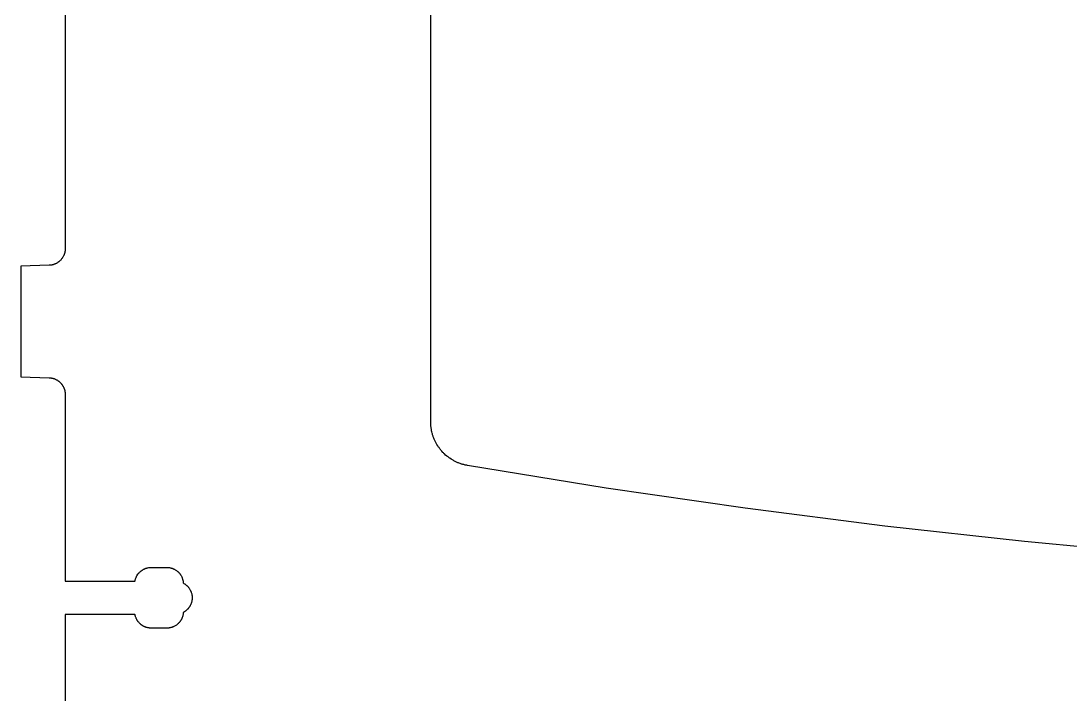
# Model space of a CAD drawing. Header units: metres. Extents: x 0 to 334, y 0 to 488.
# Drawn here: x -0.1 to 95, y 61 to 122 of the extents above; entities that cross this region are included whole.
import ezdxf

# ---------------------------------------------------------------- set-up
doc = ezdxf.new("R2010")
doc.units = ezdxf.units.M

msp = doc.modelspace()

# ---------------------------------------------------------------- linework, layer by layer
for p, q in [((37, 85.7178), (37, 446)), ((3.90039, 160.212), (3.90039, 101.389)), ((3.78027, 100.802), (3.77051, 100.778)), ((3.79102, 100.826), (3.78027, 100.802)), ((3.80078, 100.851), (3.79102, 100.826)), ((3.81836, 100.899), (3.80078, 100.851)), ((3.82617, 100.925), (3.81836, 100.899)), ((3.83398, 100.949), (3.82617, 100.925)), ((3.8418, 100.975), (3.83398, 100.949)), ((3.85547, 101.025), (3.8418, 100.975)), ((3.86719, 101.076), (3.85547, 101.025)), ((3.87207, 101.102), (3.86719, 101.076)), ((3.87695, 101.128), (3.87207, 101.102)), ((3.88184, 101.153), (3.87695, 101.128)), ((3.88574, 101.18), (3.88184, 101.153)), ((3.88867, 101.205), (3.88574, 101.18)), ((3.89453, 101.258), (3.88867, 101.205)), ((3.89648, 101.283), (3.89453, 101.258)), ((3.89746, 101.31), (3.89648, 101.283)), ((3.89941, 101.336), (3.89746, 101.31)), ((3.90039, 101.389), (3.89941, 101.362)), ((3.89941, 101.362), (3.89941, 101.336)), ((2.45215, 99.8887), (-0.09961, 99.7998)), ((2.47852, 99.8906), (2.45215, 99.8887)), ((2.50488, 99.8916), (2.47852, 99.8906)), ((2.53027, 99.8936), (2.50488, 99.8916)), ((2.58301, 99.8994), (2.53027, 99.8936)), ((2.6084, 99.9023), (2.58301, 99.8994)), ((2.63477, 99.9062), (2.6084, 99.9023)), ((2.66016, 99.9111), (2.63477, 99.9062)), ((2.68652, 99.916), (2.66016, 99.9111)), ((2.71191, 99.9209), (2.68652, 99.916)), ((2.7627, 99.9326), (2.71191, 99.9209)), ((2.81348, 99.9463), (2.7627, 99.9326)), ((2.83887, 99.9541), (2.81348, 99.9463)), ((2.86328, 99.9619), (2.83887, 99.9541)), ((2.88867, 99.9697), (2.86328, 99.9619)), ((2.91309, 99.9785), (2.88867, 99.9697)), ((2.9375, 99.9883), (2.91309, 99.9785)), ((2.96191, 99.9971), (2.9375, 99.9883)), ((2.98633, 100.008), (2.96191, 99.9971)), ((3.00977, 100.018), (2.98633, 100.008)), ((3.03418, 100.028), (3.00977, 100.018)), ((3.10449, 100.063), (3.03418, 100.028)), ((3.12695, 100.076), (3.10449, 100.063)), ((3.15039, 100.089), (3.12695, 100.076)), ((3.19531, 100.116), (3.15039, 100.089)), ((3.2168, 100.13), (3.19531, 100.116)), ((3.23926, 100.145), (3.2168, 100.13)), ((3.26074, 100.159), (3.23926, 100.145)), ((3.28125, 100.175), (3.26074, 100.159)), ((3.30273, 100.19), (3.28125, 100.175)), ((3.32324, 100.206), (3.30273, 100.19)), ((3.36426, 100.239), (3.32324, 100.206)), ((3.38379, 100.256), (3.36426, 100.239)), ((3.42285, 100.291), (3.38379, 100.256)), ((3.46094, 100.327), (3.42285, 100.291)), ((3.49707, 100.365), (3.46094, 100.327)), ((3.53223, 100.404), (3.49707, 100.365)), ((3.54883, 100.424), (3.53223, 100.404)), ((3.58203, 100.465), (3.54883, 100.424)), ((3.59766, 100.485), (3.58203, 100.465)), ((3.62891, 100.528), (3.59766, 100.485)), ((3.6582, 100.571), (3.62891, 100.528)), ((3.67188, 100.594), (3.6582, 100.571)), ((3.68555, 100.615), (3.67188, 100.594)), ((3.69922, 100.639), (3.68555, 100.615)), ((3.72461, 100.684), (3.69922, 100.639)), ((3.75977, 100.754), (3.72461, 100.684)), ((3.77051, 100.778), (3.75977, 100.754)), ((-0.09961, 99.7998), (-0.09961, 89.7998)), ((-0.09961, 89.7998), (2.45215, 89.7109)), ((2.45215, 89.7109), (2.47852, 89.71)), ((2.47852, 89.71), (2.50488, 89.708)), ((2.50488, 89.708), (2.53027, 89.7061)), ((2.53027, 89.7061), (2.58301, 89.7002)), ((2.58301, 89.7002), (2.6084, 89.6973)), ((2.6084, 89.6973), (2.63477, 89.6934)), ((2.63477, 89.6934), (2.66016, 89.6895)), ((2.66016, 89.6895), (2.68652, 89.6846)), ((2.68652, 89.6846), (2.78809, 89.6611)), ((2.78809, 89.6611), (2.81348, 89.6533)), ((2.81348, 89.6533), (2.83887, 89.6465)), ((2.83887, 89.6465), (2.86328, 89.6387)), ((2.86328, 89.6387), (2.88867, 89.6299)), ((2.88867, 89.6299), (2.9375, 89.6123)), ((2.9375, 89.6123), (2.98633, 89.5928)), ((2.98633, 89.5928), (3.00977, 89.582)), ((3.00977, 89.582), (3.03418, 89.5713)), ((3.03418, 89.5713), (3.10449, 89.5361)), ((3.10449, 89.5361), (3.12695, 89.5234)), ((3.12695, 89.5234), (3.15039, 89.5107)), ((3.15039, 89.5107), (3.19531, 89.4834)), ((3.19531, 89.4834), (3.2168, 89.4697)), ((3.2168, 89.4697), (3.23926, 89.4551)), ((3.23926, 89.4551), (3.26074, 89.4404)), ((3.26074, 89.4404), (3.28125, 89.4258)), ((3.28125, 89.4258), (3.30273, 89.4102)), ((3.30273, 89.4102), (3.32324, 89.3936)), ((3.32324, 89.3936), (3.34375, 89.3779)), ((3.34375, 89.3779), (3.36426, 89.3613)), ((3.36426, 89.3613), (3.44238, 89.291)), ((3.44238, 89.291), (3.47949, 89.2539)), ((3.47949, 89.2539), (3.49707, 89.2344)), ((3.49707, 89.2344), (3.51465, 89.2158)), ((3.51465, 89.2158), (3.53223, 89.1963)), ((3.53223, 89.1963), (3.54883, 89.1758)), ((3.54883, 89.1758), (3.56543, 89.1562)), ((3.56543, 89.1562), (3.58203, 89.1357)), ((3.58203, 89.1357), (3.59766, 89.1143)), ((3.59766, 89.1143), (3.61328, 89.0938)), ((3.61328, 89.0938), (3.62891, 89.0723)), ((3.62891, 89.0723), (3.64355, 89.0508)), ((3.64355, 89.0508), (3.6582, 89.0283)), ((3.6582, 89.0283), (3.67188, 89.0068)), ((3.67188, 89.0068), (3.69922, 88.9619)), ((3.69922, 88.9619), (3.71191, 88.9395)), ((3.71191, 88.9395), (3.72461, 88.916)), ((3.72461, 88.916), (3.75977, 88.8457)), ((3.75977, 88.8457), (3.77051, 88.8223)), ((3.77051, 88.8223), (3.78027, 88.7979)), ((3.78027, 88.7979), (3.79102, 88.7734)), ((3.79102, 88.7734), (3.80078, 88.749)), ((3.80078, 88.749), (3.81836, 88.7002)), ((3.81836, 88.7002), (3.82617, 88.6758)), ((3.82617, 88.6758), (3.8418, 88.625)), ((3.8418, 88.625), (3.85547, 88.5742)), ((3.85547, 88.5742), (3.86719, 88.5234)), ((3.86719, 88.5234), (3.87695, 88.4727)), ((3.87695, 88.4727), (3.88184, 88.4463)), ((3.88184, 88.4463), (3.88574, 88.4209)), ((3.88574, 88.4209), (3.8916, 88.3682)), ((3.8916, 88.3682), (3.89453, 88.3428)), ((3.89453, 88.3428), (3.89648, 88.3164)), ((3.89648, 88.3164), (3.89746, 88.29)), ((3.89746, 88.29), (3.89941, 88.2637)), ((3.89941, 88.2637), (3.89941, 88.2383)), ((3.89941, 88.2383), (3.90039, 88.2119)), ((3.90039, 88.2119), (3.90039, 71.2998)), ((37.002, 85.5791), (37, 85.7178)), ((37.0059, 85.5107), (37.002, 85.5791)), ((37.0098, 85.4414), (37.0059, 85.5107)), ((37.0146, 85.3721), (37.0098, 85.4414)), ((37.0215, 85.3037), (37.0146, 85.3721)), ((37.0293, 85.2344), (37.0215, 85.3037)), ((37.0381, 85.166), (37.0293, 85.2344)), ((37.0596, 85.0293), (37.0381, 85.166)), ((37.0723, 84.9609), (37.0596, 85.0293)), ((37.0859, 84.8936), (37.0723, 84.9609)), ((37.1006, 84.8262), (37.0859, 84.8936)), ((37.1338, 84.6914), (37.1006, 84.8262)), ((37.1523, 84.625), (37.1338, 84.6914)), ((37.1719, 84.5586), (37.1523, 84.625)), ((37.1924, 84.4922), (37.1719, 84.5586)), ((37.2139, 84.4268), (37.1924, 84.4922)), ((37.2373, 84.3613), (37.2139, 84.4268)), ((37.2607, 84.2969), (37.2373, 84.3613)), ((37.2861, 84.2324), (37.2607, 84.2969)), ((37.3125, 84.168), (37.2861, 84.2324)), ((37.3398, 84.1045), (37.3125, 84.168)), ((37.3682, 84.041), (37.3398, 84.1045)), ((37.3975, 83.9785), (37.3682, 84.041)), ((37.46, 83.8555), (37.3975, 83.9785)), ((37.4932, 83.7939), (37.46, 83.8555)), ((37.5264, 83.7344), (37.4932, 83.7939)), ((37.5615, 83.6738), (37.5264, 83.7344)), ((37.6338, 83.5566), (37.5615, 83.6738)), ((37.6719, 83.499), (37.6338, 83.5566)), ((37.7109, 83.4414), (37.6719, 83.499)), ((37.751, 83.3848), (37.7109, 83.4414)), ((37.833, 83.2734), (37.751, 83.3848)), ((37.876, 83.2197), (37.833, 83.2734)), ((37.9199, 83.166), (37.876, 83.2197)), ((38.0098, 83.0605), (37.9199, 83.166)), ((38.1035, 82.959), (38.0098, 83.0605)), ((38.1514, 82.9092), (38.1035, 82.959)), ((38.2012, 82.8604), (38.1514, 82.9092)), ((38.251, 82.8125), (38.2012, 82.8604)), ((38.3525, 82.7188), (38.251, 82.8125)), ((38.458, 82.6289), (38.3525, 82.7188)), ((38.5117, 82.5859), (38.458, 82.6289)), ((38.5664, 82.543), (38.5117, 82.5859)), ((38.6777, 82.4609), (38.5664, 82.543)), ((38.7344, 82.4209), (38.6777, 82.4609)), ((38.8496, 82.3447), (38.7344, 82.4209)), ((38.9082, 82.3086), (38.8496, 82.3447)), ((38.9678, 82.2725), (38.9082, 82.3086)), ((39.0273, 82.2383), (38.9678, 82.2725)), ((39.0879, 82.2041), (39.0273, 82.2383)), ((39.1494, 82.1719), (39.0879, 82.2041)), ((39.2725, 82.1094), (39.1494, 82.1719)), ((39.3359, 82.0801), (39.2725, 82.1094)), ((39.3984, 82.0527), (39.3359, 82.0801)), ((39.4619, 82.0254), (39.3984, 82.0527)), ((39.5264, 81.999), (39.4619, 82.0254)), ((39.5908, 81.9746), (39.5264, 81.999)), ((39.6562, 81.9502), (39.5908, 81.9746)), ((39.7217, 81.9277), (39.6562, 81.9502)), ((39.7871, 81.9062), (39.7217, 81.9277)), ((39.8535, 81.8857), (39.7871, 81.9062)), ((39.9199, 81.8662), (39.8535, 81.8857)), ((39.9863, 81.8486), (39.9199, 81.8662)), ((40.0537, 81.8311), (39.9863, 81.8486)), ((40.1211, 81.8154), (40.0537, 81.8311)), ((40.1885, 81.8008), (40.1211, 81.8154)), ((40.2559, 81.7871), (40.1885, 81.8008)), ((40.3242, 81.7754), (40.2559, 81.7871)), ((52.8877, 79.7314), (40.3242, 81.7754)), ((65.4844, 77.9023), (52.8877, 79.7314)), ((78.1094, 76.2861), (65.4844, 77.9023)), ((90.7607, 74.8848), (78.1094, 76.2861)), ((103.434, 73.6982), (90.7607, 74.8848)), ((10.8027, 72.252), (10.8242, 72.2676)), ((10.8242, 72.2676), (10.8447, 72.2822)), ((10.8447, 72.2822), (10.8662, 72.2969)), ((10.8662, 72.2969), (10.8887, 72.3115)), ((10.8887, 72.3115), (10.9102, 72.3252)), ((10.9102, 72.3252), (10.9326, 72.3389)), ((10.9326, 72.3389), (10.9775, 72.3643)), ((10.9775, 72.3643), (11.001, 72.377)), ((11.001, 72.377), (11.0234, 72.3887)), ((11.0234, 72.3887), (11.0469, 72.4004)), ((11.0469, 72.4004), (11.0938, 72.4219)), ((11.0938, 72.4219), (11.1182, 72.4326)), ((11.1182, 72.4326), (11.1416, 72.4424)), ((11.1416, 72.4424), (11.166, 72.4521)), ((11.166, 72.4521), (11.2148, 72.4697)), ((11.2148, 72.4697), (11.2402, 72.4775)), ((11.2402, 72.4775), (11.2891, 72.4932)), ((11.2891, 72.4932), (11.3145, 72.5)), ((11.3145, 72.5), (11.3906, 72.5176)), ((11.3906, 72.5176), (11.4668, 72.5322)), ((11.4668, 72.5322), (11.4932, 72.5352)), ((11.4932, 72.5352), (11.5186, 72.5391)), ((11.5186, 72.5391), (11.5439, 72.542)), ((11.5439, 72.542), (11.5703, 72.5439)), ((11.5703, 72.5439), (11.5957, 72.5469)), ((11.5957, 72.5469), (11.6484, 72.5488)), ((11.6484, 72.5488), (11.6738, 72.5498)), ((11.6738, 72.5498), (13.126, 72.5498)), ((13.126, 72.5498), (13.2041, 72.5469)), ((13.2041, 72.5469), (13.2295, 72.5439)), ((13.2295, 72.5439), (13.2559, 72.542)), ((13.2559, 72.542), (13.2812, 72.5391)), ((13.2812, 72.5391), (13.3076, 72.5352)), ((13.3076, 72.5352), (13.333, 72.5322)), ((13.333, 72.5322), (13.4092, 72.5176)), ((13.4092, 72.5176), (13.4854, 72.5)), ((13.4854, 72.5), (13.5107, 72.4932)), ((13.5107, 72.4932), (13.5352, 72.4854)), ((13.5352, 72.4854), (13.5605, 72.4775)), ((13.5605, 72.4775), (13.585, 72.4697)), ((13.585, 72.4697), (13.6338, 72.4521)), ((13.6338, 72.4521), (13.6582, 72.4424)), ((13.6582, 72.4424), (13.6816, 72.4326)), ((13.6816, 72.4326), (13.7061, 72.4219)), ((13.7061, 72.4219), (13.7529, 72.4004)), ((13.7529, 72.4004), (13.7998, 72.377)), ((13.7998, 72.377), (13.8672, 72.3389)), ((13.8672, 72.3389), (13.9121, 72.3115)), ((13.9121, 72.3115), (13.9766, 72.2676)), ((13.9766, 72.2676), (14.0381, 72.2207)), ((10.2207, 71.2998), (10.2256, 71.3252)), ((10.2256, 71.3252), (10.2305, 71.3516)), ((10.2305, 71.3516), (10.2363, 71.377)), ((10.2363, 71.377), (10.2422, 71.4014)), ((10.2422, 71.4014), (10.248, 71.4268)), ((10.248, 71.4268), (10.2617, 71.4775)), ((10.2617, 71.4775), (10.2773, 71.5264)), ((10.2773, 71.5264), (10.2949, 71.5752)), ((10.2949, 71.5752), (10.3145, 71.624)), ((10.3145, 71.624), (10.3242, 71.6475)), ((10.3242, 71.6475), (10.335, 71.6719)), ((10.335, 71.6719), (10.3457, 71.6953)), ((10.3457, 71.6953), (10.3691, 71.7422)), ((10.3691, 71.7422), (10.3809, 71.7646)), ((10.3809, 71.7646), (10.3936, 71.7871)), ((10.3936, 71.7871), (10.4072, 71.8096)), ((10.4072, 71.8096), (10.4199, 71.832)), ((10.4199, 71.832), (10.4336, 71.8545)), ((10.4336, 71.8545), (10.4922, 71.9404)), ((10.4922, 71.9404), (10.5078, 71.9609)), ((10.5078, 71.9609), (10.5244, 71.9814)), ((10.5244, 71.9814), (10.54, 72.002)), ((10.54, 72.002), (10.5566, 72.0215)), ((10.5566, 72.0215), (10.5918, 72.0605)), ((10.5918, 72.0605), (10.6094, 72.0791)), ((10.6094, 72.0791), (10.627, 72.0986)), ((10.627, 72.0986), (10.6455, 72.1172)), ((10.6455, 72.1172), (10.6826, 72.1523)), ((10.6826, 72.1523), (10.7217, 72.1875)), ((10.7217, 72.1875), (10.7422, 72.2041)), ((10.7422, 72.2041), (10.7617, 72.2207)), ((10.7617, 72.2207), (10.8027, 72.252)), ((14.0381, 72.2207), (14.0586, 72.2041)), ((14.0586, 72.2041), (14.0781, 72.1875)), ((14.0781, 72.1875), (14.1172, 72.1523)), ((14.1172, 72.1523), (14.1543, 72.1172)), ((14.1543, 72.1172), (14.1729, 72.0986)), ((14.1729, 72.0986), (14.1904, 72.0791)), ((14.1904, 72.0791), (14.209, 72.0605)), ((14.209, 72.0605), (14.2256, 72.041)), ((14.2256, 72.041), (14.2432, 72.0215)), ((14.2432, 72.0215), (14.2598, 72.002)), ((14.2598, 72.002), (14.2754, 71.9814)), ((14.2754, 71.9814), (14.292, 71.9609)), ((14.292, 71.9609), (14.3076, 71.9404)), ((14.3076, 71.9404), (14.3223, 71.9189)), ((14.3223, 71.9189), (14.3379, 71.8975)), ((14.3379, 71.8975), (14.3516, 71.876)), ((14.3516, 71.876), (14.3662, 71.8545)), ((14.3662, 71.8545), (14.3936, 71.8096)), ((14.3936, 71.8096), (14.4189, 71.7646)), ((14.4189, 71.7646), (14.4307, 71.7422)), ((14.4307, 71.7422), (14.4541, 71.6953)), ((14.4541, 71.6953), (14.4648, 71.6719)), ((14.4648, 71.6719), (14.4756, 71.6475)), ((14.4756, 71.6475), (14.4854, 71.624)), ((14.4854, 71.624), (14.5049, 71.5752)), ((14.5049, 71.5752), (14.5225, 71.5264)), ((14.5225, 71.5264), (14.5381, 71.4775)), ((14.5381, 71.4775), (14.5586, 71.4014)), ((14.5586, 71.4014), (14.5645, 71.377)), ((14.5645, 71.377), (14.5693, 71.3516)), ((14.5693, 71.3516), (14.5742, 71.3252)), ((14.5742, 71.3252), (14.5791, 71.2998)), ((3.90039, 71.2998), (10.2207, 71.2998)), ((14.5791, 71.2998), (14.5791, 71.1377)), ((14.5791, 71.1377), (14.6025, 71.126)), ((14.6025, 71.126), (14.6475, 71.1006)), ((14.6475, 71.1006), (14.6924, 71.0732)), ((14.6924, 71.0732), (14.7139, 71.0596)), ((14.7139, 71.0596), (14.7363, 71.0459)), ((14.7363, 71.0459), (14.7578, 71.0312)), ((14.7578, 71.0312), (14.7783, 71.0156)), ((14.7783, 71.0156), (14.7998, 71)), ((14.7998, 71), (14.8408, 70.9688)), ((14.8408, 70.9688), (14.8604, 70.9521)), ((14.8604, 70.9521), (14.8809, 70.9355)), ((14.8809, 70.9355), (14.9004, 70.918)), ((14.9004, 70.918), (14.9189, 70.9004)), ((14.9189, 70.9004), (14.9385, 70.8828)), ((14.9385, 70.8828), (14.9756, 70.8457)), ((14.9756, 70.8457), (14.9932, 70.8271)), ((14.9932, 70.8271), (15.0107, 70.8076)), ((15.0107, 70.8076), (15.0283, 70.7891)), ((15.0283, 70.7891), (15.0449, 70.7686)), ((15.0449, 70.7686), (15.0615, 70.749)), ((15.0615, 70.749), (15.0781, 70.7285)), ((15.0781, 70.7285), (15.1094, 70.6875)), ((15.1094, 70.6875), (15.125, 70.666)), ((15.125, 70.666), (15.1543, 70.623)), ((15.1543, 70.623), (15.168, 70.6016)), ((15.168, 70.6016), (15.1953, 70.5566)), ((15.1953, 70.5566), (15.2207, 70.5117)), ((15.2207, 70.5117), (15.2559, 70.4414)), ((15.2559, 70.4414), (15.2773, 70.3945)), ((15.2773, 70.3945), (15.2871, 70.3701)), ((15.2871, 70.3701), (15.2969, 70.3467)), ((15.2969, 70.3467), (15.3066, 70.3223)), ((15.3066, 70.3223), (15.3154, 70.2979)), ((15.3154, 70.2979), (15.3232, 70.2725)), ((15.3232, 70.2725), (15.3389, 70.2236)), ((15.3389, 70.2236), (15.3594, 70.1475)), ((15.3594, 69.4521), (15.3457, 69.4014)), ((15.3594, 70.1475), (15.3652, 70.123)), ((15.3652, 69.4775), (15.3594, 69.4521)), ((15.3652, 70.123), (15.3701, 70.0967)), ((15.3799, 69.5537), (15.3652, 69.4775)), ((15.3701, 70.0967), (15.3799, 70.0459)), ((15.3799, 70.0459), (15.3838, 70.0205)), ((15.3838, 69.5801), (15.3799, 69.5537)), ((15.3838, 70.0205), (15.3877, 69.9941)), ((15.3877, 69.6055), (15.3838, 69.5801)), ((15.3877, 69.9941), (15.3906, 69.9688)), ((15.3906, 69.6309), (15.3877, 69.6055)), ((15.3906, 69.9688), (15.3936, 69.9424)), ((15.3936, 69.6572), (15.3906, 69.6309)), ((15.3936, 69.9424), (15.3955, 69.917)), ((15.3955, 69.6826), (15.3936, 69.6572)), ((15.3955, 69.917), (15.3975, 69.8906)), ((15.3975, 69.709), (15.3955, 69.6826)), ((15.3975, 69.8906), (15.4004, 69.8135)), ((15.4004, 69.7871), (15.3975, 69.709)), ((15.4004, 69.8135), (15.4004, 69.7871)), ((14.6025, 68.4746), (14.5791, 68.4629)), ((14.5791, 68.4629), (14.5791, 68.2998)), ((14.6699, 68.5127), (14.6025, 68.4746)), ((14.6924, 68.5264), (14.6699, 68.5127)), ((14.7139, 68.54), (14.6924, 68.5264)), ((14.7363, 68.5547), (14.7139, 68.54)), ((14.7578, 68.5693), (14.7363, 68.5547)), ((14.7783, 68.584), (14.7578, 68.5693)), ((14.7998, 68.5996), (14.7783, 68.584)), ((14.8203, 68.6152), (14.7998, 68.5996)), ((14.8408, 68.6318), (14.8203, 68.6152)), ((14.8604, 68.6484), (14.8408, 68.6318)), ((14.8809, 68.665), (14.8604, 68.6484)), ((14.9004, 68.6816), (14.8809, 68.665)), ((14.957, 68.7354), (14.9004, 68.6816)), ((14.9756, 68.7539), (14.957, 68.7354)), ((14.9932, 68.7725), (14.9756, 68.7539)), ((15.0283, 68.8115), (14.9932, 68.7725)), ((15.0449, 68.8311), (15.0283, 68.8115)), ((15.0615, 68.8516), (15.0449, 68.8311)), ((15.0781, 68.8711), (15.0615, 68.8516)), ((15.0938, 68.8916), (15.0781, 68.8711)), ((15.1094, 68.9131), (15.0938, 68.8916)), ((15.125, 68.9336), (15.1094, 68.9131)), ((15.1543, 68.9766), (15.125, 68.9336)), ((15.168, 68.999), (15.1543, 68.9766)), ((15.1816, 69.0205), (15.168, 68.999)), ((15.1953, 69.043), (15.1816, 69.0205)), ((15.208, 69.0654), (15.1953, 69.043)), ((15.2207, 69.0889), (15.208, 69.0654)), ((15.2324, 69.1113), (15.2207, 69.0889)), ((15.2559, 69.1582), (15.2324, 69.1113)), ((15.2666, 69.1816), (15.2559, 69.1582)), ((15.2773, 69.2061), (15.2666, 69.1816)), ((15.2871, 69.2295), (15.2773, 69.2061)), ((15.3066, 69.2783), (15.2871, 69.2295)), ((15.3154, 69.3027), (15.3066, 69.2783)), ((15.3311, 69.3516), (15.3154, 69.3027)), ((15.3389, 69.377), (15.3311, 69.3516)), ((15.3457, 69.4014), (15.3389, 69.377)), ((10.2207, 68.2998), (3.90039, 68.2998)), ((3.90039, 68.2998), (3.90039, 51.3887)), ((10.2305, 68.249), (10.2207, 68.2998)), ((10.248, 68.1729), (10.2305, 68.249)), ((10.2549, 68.1475), (10.248, 68.1729)), ((10.2617, 68.123), (10.2549, 68.1475)), ((10.2695, 68.0977), (10.2617, 68.123)), ((10.2773, 68.0732), (10.2695, 68.0977)), ((10.2949, 68.0244), (10.2773, 68.0732)), ((10.3145, 67.9756), (10.2949, 68.0244)), ((10.3242, 67.9521), (10.3145, 67.9756)), ((10.335, 67.9287), (10.3242, 67.9521)), ((10.3457, 67.9043), (10.335, 67.9287)), ((10.3574, 67.8818), (10.3457, 67.9043)), ((10.3809, 67.835), (10.3574, 67.8818)), ((10.3936, 67.8125), (10.3809, 67.835)), ((10.4072, 67.79), (10.3936, 67.8125)), ((10.4199, 67.7676), (10.4072, 67.79)), ((10.4336, 67.7461), (10.4199, 67.7676)), ((10.4482, 67.7236), (10.4336, 67.7461)), ((10.4775, 67.6807), (10.4482, 67.7236)), ((10.4922, 67.6602), (10.4775, 67.6807)), ((10.5078, 67.6396), (10.4922, 67.6602)), ((10.5244, 67.6191), (10.5078, 67.6396)), ((10.54, 67.5986), (10.5244, 67.6191)), ((10.5566, 67.5781), (10.54, 67.5986)), ((10.5918, 67.5391), (10.5566, 67.5781)), ((10.627, 67.502), (10.5918, 67.5391)), ((14.1904, 67.5205), (14.1729, 67.502)), ((14.209, 67.5391), (14.1904, 67.5205)), ((14.2256, 67.5586), (14.209, 67.5391)), ((14.2432, 67.5781), (14.2256, 67.5586)), ((14.2598, 67.5986), (14.2432, 67.5781)), ((14.2754, 67.6191), (14.2598, 67.5986)), ((14.292, 67.6396), (14.2754, 67.6191)), ((14.3076, 67.6602), (14.292, 67.6396)), ((14.3223, 67.6807), (14.3076, 67.6602)), ((14.3379, 67.7021), (14.3223, 67.6807)), ((14.3516, 67.7236), (14.3379, 67.7021)), ((14.3662, 67.7461), (14.3516, 67.7236)), ((14.3799, 67.7676), (14.3662, 67.7461)), ((14.3936, 67.79), (14.3799, 67.7676)), ((14.4189, 67.835), (14.3936, 67.79)), ((14.4424, 67.8818), (14.4189, 67.835)), ((14.4541, 67.9043), (14.4424, 67.8818)), ((14.4648, 67.9287), (14.4541, 67.9043)), ((14.4756, 67.9521), (14.4648, 67.9287)), ((14.4854, 67.9756), (14.4756, 67.9521)), ((14.5049, 68.0244), (14.4854, 67.9756)), ((14.5225, 68.0732), (14.5049, 68.0244)), ((14.5303, 68.0977), (14.5225, 68.0732)), ((14.5381, 68.123), (14.5303, 68.0977)), ((14.5449, 68.1475), (14.5381, 68.123)), ((14.5586, 68.1982), (14.5449, 68.1475)), ((14.5645, 68.2236), (14.5586, 68.1982)), ((14.5791, 68.2998), (14.5645, 68.2236)), ((10.6641, 67.4648), (10.627, 67.502)), ((10.6826, 67.4473), (10.6641, 67.4648)), ((10.7021, 67.4297), (10.6826, 67.4473)), ((10.7217, 67.4131), (10.7021, 67.4297)), ((10.7422, 67.3965), (10.7217, 67.4131)), ((10.7617, 67.3799), (10.7422, 67.3965)), ((10.7822, 67.3633), (10.7617, 67.3799)), ((10.8027, 67.3477), (10.7822, 67.3633)), ((10.8242, 67.332), (10.8027, 67.3477)), ((10.8447, 67.3174), (10.8242, 67.332)), ((10.8662, 67.3027), (10.8447, 67.3174)), ((10.8887, 67.2881), (10.8662, 67.3027)), ((10.9102, 67.2744), (10.8887, 67.2881)), ((10.9326, 67.2607), (10.9102, 67.2744)), ((10.9775, 67.2354), (10.9326, 67.2607)), ((11.001, 67.2227), (10.9775, 67.2354)), ((11.0234, 67.2109), (11.001, 67.2227)), ((11.0469, 67.1992), (11.0234, 67.2109)), ((11.0938, 67.1777), (11.0469, 67.1992)), ((11.1182, 67.168), (11.0938, 67.1777)), ((11.1416, 67.1572), (11.1182, 67.168)), ((11.166, 67.1484), (11.1416, 67.1572)), ((11.1904, 67.1387), (11.166, 67.1484)), ((11.2148, 67.1309), (11.1904, 67.1387)), ((11.2402, 67.1221), (11.2148, 67.1309)), ((11.2646, 67.1143), (11.2402, 67.1221)), ((11.2891, 67.1074), (11.2646, 67.1143)), ((11.3398, 67.0938), (11.2891, 67.1074)), ((11.3906, 67.082), (11.3398, 67.0938)), ((11.4414, 67.0723), (11.3906, 67.082)), ((11.4668, 67.0684), (11.4414, 67.0723)), ((11.4932, 67.0645), (11.4668, 67.0684)), ((11.5186, 67.0605), (11.4932, 67.0645)), ((11.5439, 67.0576), (11.5186, 67.0605)), ((11.5703, 67.0557), (11.5439, 67.0576)), ((11.5957, 67.0537), (11.5703, 67.0557)), ((11.6221, 67.0518), (11.5957, 67.0537)), ((11.6738, 67.0498), (11.6221, 67.0518)), ((13.126, 67.0498), (11.6738, 67.0498)), ((13.1777, 67.0518), (13.126, 67.0498)), ((13.2041, 67.0537), (13.1777, 67.0518)), ((13.2295, 67.0557), (13.2041, 67.0537)), ((13.2559, 67.0576), (13.2295, 67.0557)), ((13.2812, 67.0605), (13.2559, 67.0576)), ((13.3076, 67.0645), (13.2812, 67.0605)), ((13.3584, 67.0723), (13.3076, 67.0645)), ((13.4092, 67.082), (13.3584, 67.0723)), ((13.46, 67.0938), (13.4092, 67.082)), ((13.5107, 67.1074), (13.46, 67.0938)), ((13.5352, 67.1143), (13.5107, 67.1074)), ((13.5605, 67.1221), (13.5352, 67.1143)), ((13.585, 67.1309), (13.5605, 67.1221)), ((13.6094, 67.1387), (13.585, 67.1309)), ((13.6338, 67.1484), (13.6094, 67.1387)), ((13.6582, 67.1572), (13.6338, 67.1484)), ((13.6816, 67.168), (13.6582, 67.1572)), ((13.7061, 67.1777), (13.6816, 67.168)), ((13.7529, 67.1992), (13.7061, 67.1777)), ((13.7998, 67.2227), (13.7529, 67.1992)), ((13.8672, 67.2607), (13.7998, 67.2227)), ((13.9121, 67.2881), (13.8672, 67.2607)), ((13.9766, 67.332), (13.9121, 67.2881)), ((14.0176, 67.3633), (13.9766, 67.332)), ((14.0586, 67.3965), (14.0176, 67.3633)), ((14.0977, 67.4297), (14.0586, 67.3965)), ((14.1172, 67.4473), (14.0977, 67.4297)), ((14.1357, 67.4648), (14.1172, 67.4473)), ((14.1729, 67.502), (14.1357, 67.4648))]:
    msp.add_line(p, q)

doc.saveas('drawing.dxf')
